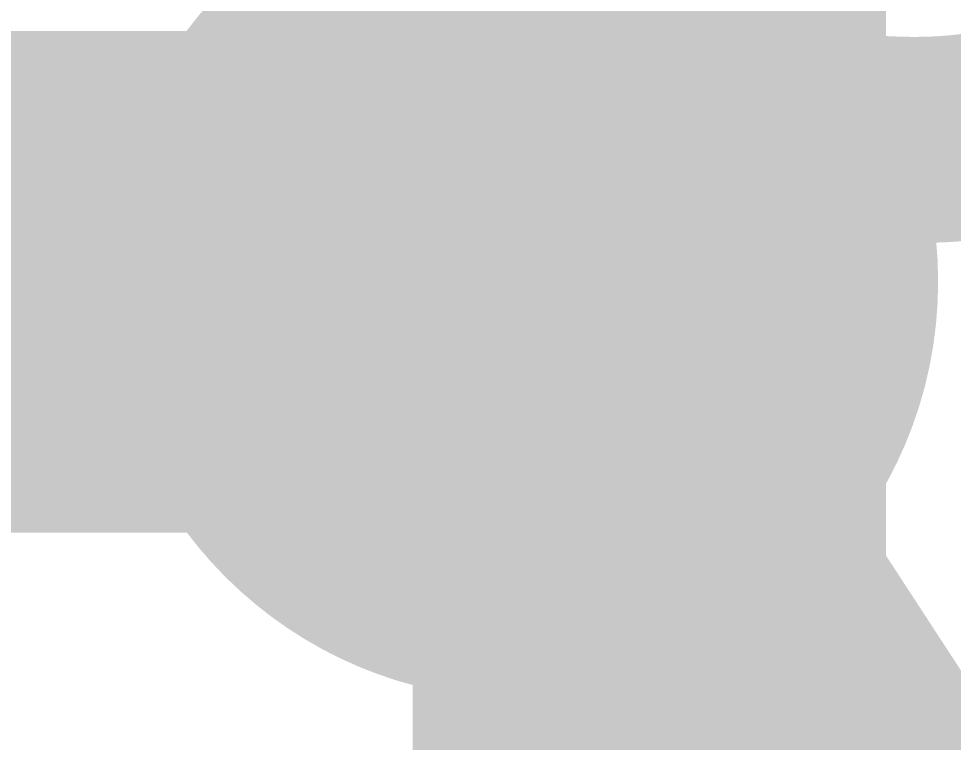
# Model space of a CAD drawing. Header units: inches. Extents: x 0.95 to 1.97, y 0.96 to 3.54.
# Drawn here: x 1.71498 to 1.74295, y 1.46121 to 1.48287 of the extents above; entities that cross this region are included whole.
import ezdxf

# ---------------------------------------------------------------- set-up
doc = ezdxf.new("R2010")
doc.units = ezdxf.units.IN
doc.header["$MEASUREMENT"] = 0
for name, color, linetype in [('Bottom Overlay', 54, 'Continuous'), ('Sig 1', 1, 'Continuous'), ('Sig 3', 5, 'Continuous'), ('Top Overlay', 2, 'Continuous'), ('Via Holes', 16, 'Continuous')]:
    doc.layers.add(name, color=color, linetype=linetype)
doc.styles.add('Arial', font='', dxfattribs={"height": 0.2})
doc.styles.get('Arial').set_extended_font_data('Arial')

# ---------------------------------------------------------------- blocks, each defined once
blk = doc.blocks.new('MOLEX_0878321006_48')
at = {"layer": 'Top Overlay'}
for points in [[(0.080709, 0.03937, 0.007874, 0.007874, 0), (0.080709, -0.35433, 0.007874, 0.007874, 0)], [(0.087009, 0.03937, 0.007874, 0.007874, 0), (0.087009, -0.35433, 0.007874, 0.007874, 0)]]:
    blk.add_lwpolyline(points, format="xyseb", dxfattribs=at)

msp = doc.modelspace()

# ---------------------------------------------------------------- hatches: boundary and pattern name
at = {"layer": 'Sig 1'}
h = msp.add_hatch(color=1, dxfattribs=at)
edge = h.paths.add_edge_path()
edge.add_arc((1.73, 1.475), 0.0125, 0, 360)
at = {"layer": 'Sig 3'}
h = msp.add_hatch(color=5, dxfattribs=at)
edge = h.paths.add_edge_path()
edge.add_arc((1.73, 1.475), 0.0125, 0, 360)
at = {"layer": 'Via Holes'}
h = msp.add_hatch(color=7, dxfattribs=at)
edge = h.paths.add_edge_path()
edge.add_arc((1.73, 1.475), 0.006, 0, 360)

# ---------------------------------------------------------------- linework, layer by layer
at = {"layer": 'Sig 1'}
for points in [[(1.65002, 1.47498, 0.015, 0.015, 0), (1.72998, 1.47498, 0.015, 0.015, 0)], [(1.72998, 1.47498, 0.015, 0.015, 0), (1.73, 1.475, 0.015, 0.015, 0)]]:
    msp.add_lwpolyline(points, format="xyseb", dxfattribs=at)
for points in [[(1.72623, 1.47498, 0.0075, 0.0075, 1), (1.73373, 1.47498, 0.0075, 0.0075, 1)], [(1.72623, 1.47498, 0.0075, 0.0075, 1), (1.73373, 1.47498, 0.0075, 0.0075, 1)], [(1.72625, 1.475, 0.0075, 0.0075, 1), (1.73375, 1.475, 0.0075, 0.0075, 1)]]:
    msp.add_lwpolyline(points, format="xyseb", close=True, dxfattribs=at)
at = {"layer": 'Sig 3'}
msp.add_lwpolyline([(1.699987, 1.475, 0.015, 0.015, 0), (1.73, 1.475, 0.015, 0.015, 0)], format="xyseb", dxfattribs=at)
msp.add_lwpolyline([(1.72625, 1.475, 0.0075, 0.0075, 1), (1.73375, 1.475, 0.0075, 0.0075, 1)], format="xyseb", close=True, dxfattribs=at)

# ---------------------------------------------------------------- block references
at = {"rotation": 180}
msp.add_blockref('MOLEX_0878321006_48', (1.817716, 1.16), dxfattribs=at)

# ---------------------------------------------------------------- texts
at = {"layer": 'Bottom Overlay', "style": 'Arial', "text_generation_flag": 2}
for s, p in [('R16', (1.873, 1.477)), ('R14', (1.873, 1.412))]:
    msp.add_text(s, height=0.06, dxfattribs=at).set_placement(p)

doc.saveas('drawing.dxf')
